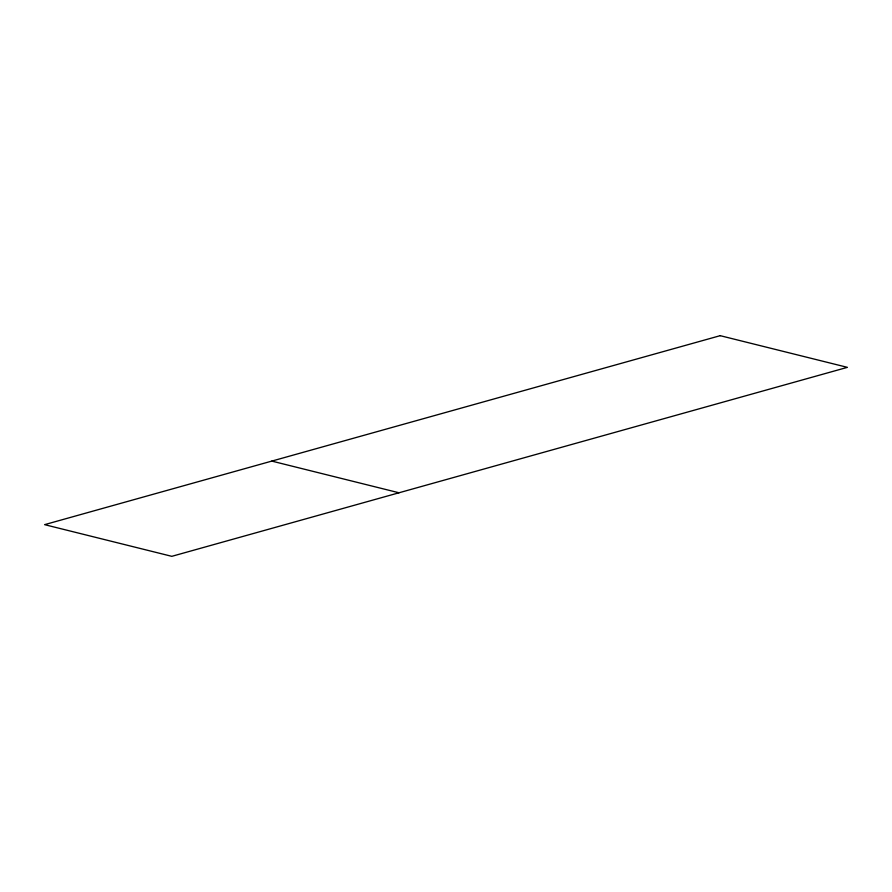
<?xml version="1.0" encoding="UTF-8"?>
<svg xmlns="http://www.w3.org/2000/svg" width="892" height="892" viewBox="0 0 892 892"><rect width="100%" height="100%" fill="white"/><g stroke="black" fill="none" stroke-linecap="round" stroke-linejoin="round"><path stroke-width="1.34" d="M271.792 461.097L398.992 492.774M720.19 335.671L44.6 524.652L171.81 556.329L847.4 367.348L720.19 335.671"/></g></svg>
